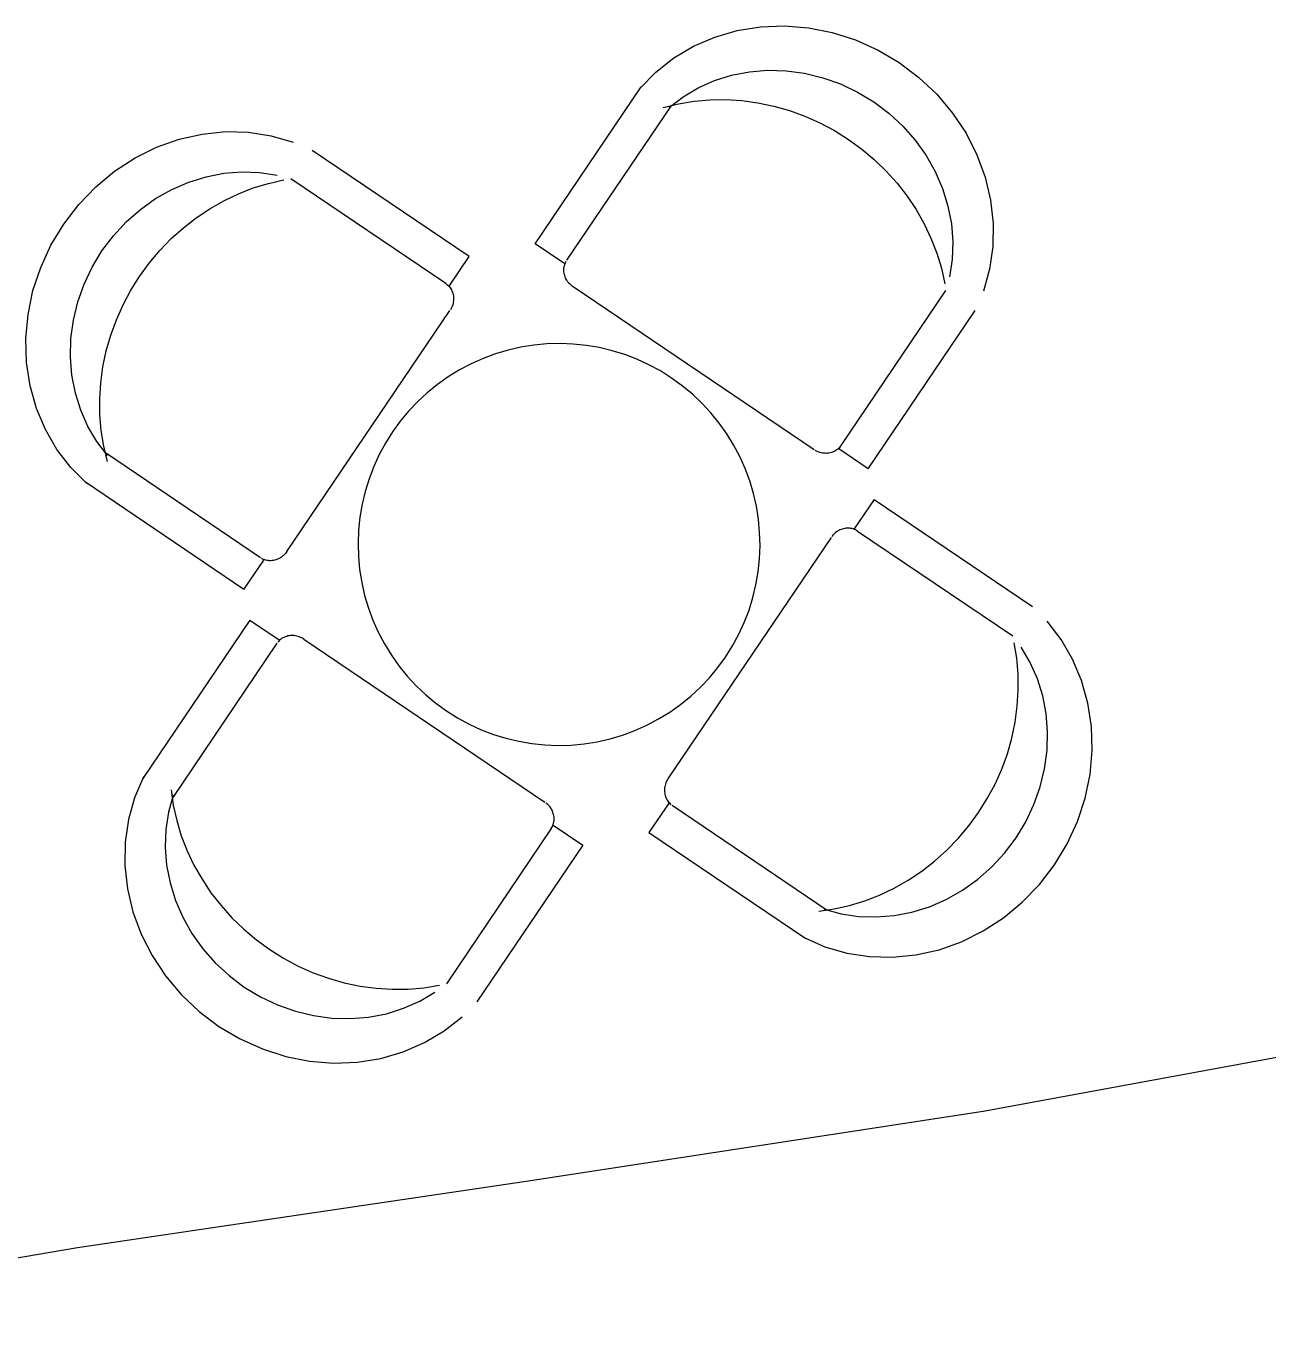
# Model space of a CAD drawing. Extents: x -81148 to 10972, y -53931 to 52487.
# Drawn here: x -25008 to -23154, y -28854 to -26920 of the extents above; entities that cross this region are included whole.
import ezdxf

# ---------------------------------------------------------------- set-up
doc = ezdxf.new("R2010")
doc.units = 0
doc.layers.get('0').update_dxf_attribs({"linetype": 'CONTINUOUS'})

msp = doc.modelspace()

# ---------------------------------------------------------------- linework, layer by layer
for p, q in [((-24011.7, -26950.2), (-23980, -26936.5)), ((-23980, -26936.5), (-23946.5, -26926.8)), ((-23946.5, -26926.8), (-23911.7, -26921.2)), ((-23911.7, -26921.2), (-23876, -26919.8)), ((-23876, -26919.8), (-23840.2, -26922.6)), ((-23840.2, -26922.6), (-23804.6, -26929.7)), ((-23804.6, -26929.7), (-23769.8, -26940.8)), ((-24041.1, -26967.7), (-24011.7, -26950.2)), ((-23769.8, -26940.8), (-23736.3, -26955.8)), ((-23736.3, -26955.8), (-23704.6, -26974.5)), ((-24067.8, -26988.7), (-24041.1, -26967.7)), ((-23704.6, -26974.5), (-23675.2, -26996.7)), ((-24091.5, -27012.9), (-24067.8, -26988.7)), ((-23980.4, -27001.4), (-23954.8, -26993.5)), ((-23954.8, -26993.5), (-23928.3, -26988.3)), ((-23928.3, -26988.3), (-23901.1, -26986.1)), ((-23901.1, -26986.1), (-23873.6, -26986.9)), ((-23873.6, -26986.9), (-23846.1, -26990.5)), ((-23846.1, -26990.5), (-23818.9, -26997.1)), ((-24248.1, -27245.1), (-24089.8, -27011)), ((-24027.3, -27025.5), (-24004.6, -27012.2)), ((-24004.6, -27012.2), (-23980.4, -27001.4)), ((-23818.9, -26997.1), (-23792.4, -27006.5)), ((-23792.4, -27006.5), (-23766.9, -27018.6)), ((-23675.2, -26996.7), (-23648.6, -27021.9)), ((-24048.1, -27041.4), (-24027.3, -27025.5)), ((-24034.1, -27035.9), (-24010.9, -27032.1)), ((-24010.9, -27032.1), (-23987.3, -27030.1)), ((-23987.3, -27030.1), (-23963.4, -27029.8)), ((-23963.4, -27029.8), (-23939.5, -27031.3)), ((-23939.5, -27031.3), (-23915.5, -27034.6)), ((-23766.9, -27018.6), (-23742.7, -27033.2)), ((-23742.7, -27033.2), (-23720.1, -27050.2)), ((-23648.6, -27021.9), (-23625, -27049.9)), ((-24200.8, -27269.7), (-24044.2, -27038.1)), ((-24056.9, -27041.4), (-24034.1, -27035.9)), ((-23915.5, -27034.6), (-23891.8, -27039.5)), ((-23891.8, -27039.5), (-23868.4, -27046.2)), ((-23868.4, -27046.2), (-23845.4, -27054.6)), ((-23720.1, -27050.2), (-23699.4, -27069.4)), ((-23625, -27049.9), (-23604.9, -27080.1)), ((-23845.4, -27054.6), (-23823, -27064.6)), ((-23823, -27064.6), (-23801.4, -27076.1)), ((-23699.4, -27069.4), (-23680.8, -27090.5)), ((-24813.2, -27100.9), (-24779.6, -27088.9)), ((-24779.6, -27088.9), (-24745.2, -27081.2)), ((-24745.2, -27081.2), (-24710.5, -27077.7)), ((-24710.5, -27077.7), (-24676, -27078.6)), ((-24676, -27078.6), (-24642.1, -27083.9)), ((-24642.1, -27083.9), (-24609.5, -27093.4)), ((-23801.4, -27076.1), (-23780.5, -27089.2)), ((-23780.5, -27089.2), (-23760.7, -27103.6)), ((-23680.8, -27090.5), (-23664.6, -27113.2)), ((-23604.9, -27080.1), (-23588.6, -27112.2)), ((-24845.4, -27116.9), (-24813.2, -27100.9)), ((-24346.7, -27264.2), (-24580.9, -27105.9)), ((-23760.7, -27103.6), (-23741.9, -27119.5)), ((-24875.8, -27136.7), (-24845.4, -27116.9)), ((-23741.9, -27119.5), (-23724.3, -27136.5)), ((-23664.6, -27113.2), (-23650.9, -27137.4)), ((-23588.6, -27112.2), (-23576.3, -27145.7)), ((-24904, -27160), (-24875.8, -27136.7)), ((-24765.2, -27153.1), (-24739.2, -27145)), ((-24739.2, -27145), (-24712.6, -27139.9)), ((-24712.6, -27139.9), (-24685.9, -27137.8)), ((-24685.9, -27137.8), (-24659.4, -27138.7)), ((-24659.4, -27138.7), (-24633.4, -27142.7)), ((-24646.2, -27154.9), (-24623.2, -27149.8)), ((-24381.4, -27304.6), (-24613, -27148.1)), ((-23724.3, -27136.5), (-23707.9, -27154.7)), ((-23650.9, -27137.4), (-23640, -27162.7)), ((-23576.3, -27145.7), (-23568.2, -27180)), ((-24929.5, -27186.4), (-24904, -27160)), ((-24814.6, -27177.7), (-24790.5, -27164.1)), ((-24790.5, -27164.1), (-24765.2, -27153.1)), ((-24691.1, -27170.5), (-24668.9, -27161.8)), ((-24668.9, -27161.8), (-24646.2, -27154.9)), ((-23707.9, -27154.7), (-23693, -27173.9)), ((-23640, -27162.7), (-23631.9, -27188.7)), ((-24951.9, -27215.6), (-24929.5, -27186.4)), ((-24837.4, -27194), (-24814.6, -27177.7)), ((-24733.8, -27192.7), (-24712.8, -27180.8)), ((-24712.8, -27180.8), (-24691.1, -27170.5)), ((-23693, -27173.9), (-23679.5, -27194.1)), ((-23631.9, -27188.7), (-23626.8, -27215.2)), ((-23568.2, -27180), (-23564.3, -27214.7)), ((-24858.5, -27212.5), (-24837.4, -27194)), ((-24773.2, -27221.1), (-24753.9, -27206.2)), ((-24753.9, -27206.2), (-24733.8, -27192.7)), ((-23679.5, -27194.1), (-23667.6, -27215.1)), ((-24970.9, -27247.1), (-24951.9, -27215.6)), ((-24877.7, -27233.3), (-24858.5, -27212.5)), ((-24791.4, -27237.4), (-24773.2, -27221.1)), ((-23667.6, -27215.1), (-23657.3, -27236.8)), ((-23626.8, -27215.2), (-23624.6, -27241.9)), ((-23564.3, -27214.7), (-23564.9, -27249.3)), ((-24986.2, -27280.4), (-24970.9, -27247.1)), ((-24894.7, -27255.8), (-24877.7, -27233.3)), ((-24808.4, -27255), (-24791.4, -27237.4)), ((-24203.8, -27275.1), (-24248.1, -27245.1)), ((-23657.3, -27236.8), (-23648.7, -27259)), ((-23624.6, -27241.9), (-23625.6, -27268.4)), ((-24909.3, -27280), (-24894.7, -27255.8)), ((-24824.2, -27273.8), (-24808.4, -27255)), ((-24376.7, -27308.5), (-24346.7, -27264.2)), ((-23648.7, -27259), (-23641.8, -27281.7)), ((-23564.9, -27249.3), (-23569.8, -27283.2)), ((-24997.7, -27315.1), (-24986.2, -27280.4)), ((-24921.4, -27305.5), (-24909.3, -27280)), ((-24838.7, -27293.7), (-24824.2, -27273.8)), ((-24205.2, -27283.4), (-24205.1, -27281.6)), ((-24205.2, -27285.2), (-24205.2, -27283.4)), ((-24205.1, -27287.1), (-24205.2, -27285.2)), ((-24205.1, -27281.6), (-24204.8, -27279.7)), ((-24204.8, -27279.7), (-24204.4, -27278)), ((-24204.4, -27278), (-24204, -27276.2)), ((-24204, -27276.2), (-24203.3, -27274.5)), ((-24203.3, -27274.5), (-24202.6, -27272.9)), ((-24202.6, -27272.9), (-24201.8, -27271.3)), ((-23641.8, -27281.7), (-23636.6, -27304.7)), ((-23625.6, -27268.4), (-23629.5, -27294.5)), ((-23569.8, -27283.2), (-23579, -27316)), ((-24851.7, -27314.5), (-24838.7, -27293.7)), ((-24381.4, -27304.6), (-24380, -27305.7)), ((-24204.8, -27288.9), (-24205.1, -27287.1)), ((-24204.4, -27290.8), (-24204.8, -27288.9)), ((-24203.9, -27292.6), (-24204.4, -27290.8)), ((-24203.3, -27294.4), (-24203.9, -27292.6)), ((-24202.6, -27296.2), (-24203.3, -27294.4)), ((-24201.7, -27297.9), (-24202.6, -27296.2)), ((-24200.8, -27299.5), (-24201.7, -27297.9)), ((-24199.7, -27301.2), (-24200.8, -27299.5)), ((-24198.5, -27302.7), (-24199.7, -27301.2)), ((-24197.3, -27304.2), (-24198.5, -27302.7)), ((-24195.9, -27305.6), (-24197.3, -27304.2)), ((-25005, -27350.7), (-24997.7, -27315.1)), ((-24930.8, -27332), (-24921.4, -27305.5)), ((-24863.3, -27336.2), (-24851.7, -27314.5)), ((-24380, -27305.7), (-24378.6, -27306.9)), ((-24378.6, -27306.9), (-24377.3, -27308.1)), ((-24377.3, -27308.1), (-24376.1, -27309.5)), ((-24376.1, -27309.5), (-24375, -27310.9)), ((-24375, -27310.9), (-24374, -27312.4)), ((-24374, -27312.4), (-24373.1, -27314)), ((-24373.1, -27314), (-24372.3, -27315.7)), ((-24372.3, -27315.7), (-24371.6, -27317.4)), ((-24371.6, -27317.4), (-24371, -27319.2)), ((-24371, -27319.2), (-24370.6, -27321)), ((-24370.6, -27321), (-24370.2, -27322.8)), ((-24370.2, -27322.8), (-24370, -27324.7)), ((-24194.5, -27306.9), (-24195.9, -27305.6)), ((-24193, -27308.2), (-24194.5, -27306.9)), ((-24191.4, -27309.3), (-24193, -27308.2)), ((-23831.7, -27552.5), (-24191.4, -27309.3)), ((-23791.5, -27546.5), (-23634.9, -27314.9)), ((-24937.3, -27359.2), (-24930.8, -27332)), ((-24873.3, -27358.6), (-24863.3, -27336.2)), ((-24373.4, -27341.5), (-24374.4, -27343.2)), ((-24372.6, -27339.8), (-24373.4, -27341.5)), ((-24371.9, -27337.9), (-24372.6, -27339.8)), ((-24371.2, -27336.1), (-24371.9, -27337.9)), ((-24370.7, -27334.2), (-24371.2, -27336.1)), ((-24370.3, -27332.3), (-24370.7, -27334.2)), ((-24370.1, -27330.4), (-24370.3, -27332.3)), ((-24369.9, -27328.5), (-24370.1, -27330.4)), ((-24370, -27324.7), (-24369.9, -27326.6)), ((-24369.9, -27326.6), (-24369.9, -27328.5)), ((-25008.2, -27386.6), (-25005, -27350.7)), ((-24941, -27386.7), (-24937.3, -27359.2)), ((-24881.6, -27381.5), (-24873.3, -27358.6)), ((-24618.6, -27704.5), (-24375.4, -27344.9)), ((-23751, -27581.2), (-23591.1, -27344.5)), ((-24888.3, -27405), (-24881.6, -27381.5)), ((-25007.2, -27422.2), (-25008.2, -27386.6)), ((-24941.8, -27414.2), (-24941, -27386.7)), ((-24269.4, -27399.5), (-24288.6, -27403.8)), ((-24250, -27396.4), (-24269.4, -27399.5)), ((-24230.5, -27394.6), (-24250, -27396.4)), ((-24210.8, -27394), (-24230.5, -27394.6)), ((-24191.2, -27394.8), (-24210.8, -27394)), ((-24171.7, -27396.8), (-24191.2, -27394.8)), ((-24152.4, -27400.1), (-24171.7, -27396.8)), ((-24133.3, -27404.7), (-24152.4, -27400.1)), ((-24939.5, -27441.4), (-24941.8, -27414.2)), ((-24893.3, -27428.7), (-24888.3, -27405)), ((-24325.8, -27416.2), (-24343.7, -27424.2)), ((-24307.4, -27409.4), (-24325.8, -27416.2)), ((-24288.6, -27403.8), (-24307.4, -27409.4)), ((-24114.5, -27410.5), (-24133.3, -27404.7)), ((-24096.2, -27417.5), (-24114.5, -27410.5)), ((-24078.3, -27425.7), (-24096.2, -27417.5)), ((-25001.9, -27457.1), (-25007.2, -27422.2)), ((-24896.6, -27452.6), (-24893.3, -27428.7)), ((-24361.1, -27433.4), (-24377.8, -27443.7)), ((-24343.7, -27424.2), (-24361.1, -27433.4)), ((-24061.1, -27435), (-24078.3, -27425.7)), ((-24044.5, -27445.5), (-24061.1, -27435)), ((-24992.5, -27490.8), (-25001.9, -27457.1)), ((-24934.4, -27468), (-24939.5, -27441.4)), ((-24898.1, -27476.6), (-24896.6, -27452.6)), ((-24393.8, -27455), (-24409.1, -27467.4)), ((-24377.8, -27443.7), (-24393.8, -27455)), ((-24028.6, -27457), (-24044.5, -27445.5)), ((-24013.5, -27469.6), (-24028.6, -27457)), ((-24926.4, -27493.5), (-24934.4, -27468)), ((-24897.8, -27500.4), (-24898.1, -27476.6)), ((-24409.1, -27467.4), (-24423.5, -27480.7)), ((-23999.2, -27483), (-24013.5, -27469.6)), ((-24979.1, -27522.6), (-24992.5, -27490.8)), ((-24915.7, -27517.8), (-24926.4, -27493.5)), ((-24437, -27495), (-24449.5, -27510.1)), ((-24423.5, -27480.7), (-24437, -27495)), ((-23985.9, -27497.5), (-23999.2, -27483)), ((-23973.5, -27512.7), (-23985.9, -27497.5)), ((-24902.3, -27540.4), (-24915.7, -27517.8)), ((-24895.8, -27524), (-24897.8, -27500.4)), ((-24449.5, -27510.1), (-24461, -27526)), ((-23962.1, -27528.7), (-23973.5, -27512.7)), ((-24962, -27552.3), (-24979.1, -27522.6)), ((-24892, -27547.3), (-24895.8, -27524)), ((-24461, -27526), (-24471.5, -27542.6)), ((-23951.9, -27545.4), (-23962.1, -27528.7)), ((-24941.2, -27579.2), (-24962, -27552.3)), ((-24886.5, -27561.2), (-24902.3, -27540.4)), ((-24886.4, -27570), (-24892, -27547.3)), ((-24471.5, -27542.6), (-24480.8, -27559.9)), ((-23942.7, -27562.8), (-23951.9, -27545.4)), ((-23828.4, -27554.5), (-23830.1, -27553.5)), ((-23826.6, -27555.3), (-23828.4, -27554.5)), ((-23824.8, -27556), (-23826.6, -27555.3)), ((-23822.9, -27556.6), (-23824.8, -27556)), ((-23804.2, -27556.3), (-23806, -27556.9)), ((-23802.5, -27555.6), (-23804.2, -27556.3)), ((-23800.9, -27554.8), (-23802.5, -27555.6)), ((-23799.3, -27553.9), (-23800.9, -27554.8)), ((-23797.8, -27552.9), (-23799.3, -27553.9)), ((-23796.3, -27551.8), (-23797.8, -27552.9)), ((-23795, -27550.6), (-23796.3, -27551.8)), ((-23793.7, -27549.3), (-23795, -27550.6)), ((-23751, -27581.2), (-23794.9, -27551.5)), ((-23792.6, -27547.9), (-23793.7, -27549.3)), ((-23791.5, -27546.5), (-23792.6, -27547.9)), ((-24658.1, -27714), (-24889.7, -27557.4)), ((-24480.8, -27559.9), (-24489, -27577.7)), ((-23934.7, -27580.7), (-23942.7, -27562.8)), ((-23821.1, -27557.1), (-23822.9, -27556.6)), ((-23819.2, -27557.5), (-23821.1, -27557.1)), ((-23817.3, -27557.8), (-23819.2, -27557.5)), ((-23815.3, -27557.9), (-23817.3, -27557.8)), ((-23813.4, -27558), (-23815.3, -27557.9)), ((-23811.5, -27557.9), (-23813.4, -27558)), ((-23809.7, -27557.7), (-23811.5, -27557.9)), ((-23807.8, -27557.3), (-23809.7, -27557.7)), ((-23806, -27556.9), (-23807.8, -27557.3)), ((-24917.3, -27603.1), (-24941.2, -27579.2)), ((-24489, -27577.7), (-24496, -27596)), ((-23927.9, -27599.1), (-23934.7, -27580.7)), ((-24682.8, -27761.2), (-24919.4, -27601.2)), ((-24496, -27596), (-24501.8, -27614.8)), ((-23922.3, -27618), (-23927.9, -27599.1)), ((-24501.8, -27614.8), (-24506.4, -27633.9)), ((-23917.9, -27637.1), (-23922.3, -27618)), ((-23742.2, -27626.8), (-23771.9, -27670.7)), ((-23742.2, -27626.8), (-23505.6, -27786.8)), ((-24506.4, -27633.9), (-24509.7, -27653.2)), ((-23914.8, -27656.5), (-23917.9, -27637.1)), ((-24509.7, -27653.2), (-24511.7, -27672.8)), ((-23913, -27676), (-23914.8, -27656.5)), ((-23793.2, -27672.3), (-23795, -27673.2)), ((-23791.5, -27671.6), (-23793.2, -27672.3)), ((-23789.7, -27671), (-23791.5, -27671.6)), ((-23787.9, -27670.5), (-23789.7, -27671)), ((-23786, -27670.1), (-23787.9, -27670.5)), ((-23784.2, -27669.8), (-23786, -27670.1)), ((-23782.3, -27669.7), (-23784.2, -27669.8)), ((-23780.5, -27669.7), (-23782.3, -27669.7)), ((-23778.6, -27669.8), (-23780.5, -27669.7)), ((-23776.8, -27670.1), (-23778.6, -27669.8)), ((-23775, -27670.4), (-23776.8, -27670.1)), ((-23773.3, -27670.9), (-23775, -27670.4)), ((-23771.6, -27671.6), (-23773.3, -27670.9)), ((-23769.9, -27672.3), (-23771.6, -27671.6)), ((-23768.4, -27673.1), (-23769.9, -27672.3)), ((-24511.7, -27672.8), (-24512.5, -27692.4)), ((-23806.4, -27683.5), (-24049.5, -28043.1)), ((-23912.5, -27695.7), (-23913, -27676)), ((-23804, -27680.4), (-23805.3, -27681.9)), ((-23802.7, -27679), (-23804, -27680.4)), ((-23801.3, -27677.6), (-23802.7, -27679)), ((-23799.8, -27676.4), (-23801.3, -27677.6)), ((-23798.3, -27675.2), (-23799.8, -27676.4)), ((-23796.6, -27674.1), (-23798.3, -27675.2)), ((-23795, -27673.2), (-23796.6, -27674.1)), ((-23766.8, -27674.1), (-23768.4, -27673.1)), ((-23766.8, -27674.1), (-23535.2, -27830.7)), ((-24623.7, -27710.4), (-24625.2, -27711.7)), ((-24622.3, -27709.1), (-24623.7, -27710.4)), ((-24620.9, -27707.6), (-24622.3, -27709.1)), ((-24619.7, -27706.1), (-24620.9, -27707.6)), ((-24618.6, -27704.5), (-24619.7, -27706.1)), ((-24512.5, -27692.4), (-24511.9, -27712)), ((-23913.2, -27715.3), (-23912.5, -27695.7)), ((-24682.8, -27761.2), (-24653.1, -27717.4)), ((-24655, -27715.8), (-24656.6, -27714.9)), ((-24653.4, -27716.5), (-24655, -27715.8)), ((-24651.7, -27717.1), (-24653.4, -27716.5)), ((-24649.9, -27717.6), (-24651.7, -27717.1)), ((-24648.1, -27718), (-24649.9, -27717.6)), ((-24646.3, -27718.2), (-24648.1, -27718)), ((-24644.5, -27718.3), (-24646.3, -27718.2)), ((-24642.6, -27718.3), (-24644.5, -27718.3)), ((-24640.8, -27718.2), (-24642.6, -27718.3)), ((-24638.9, -27718), (-24640.8, -27718.2)), ((-24637.1, -27717.6), (-24638.9, -27718)), ((-24635.3, -27717.1), (-24637.1, -27717.6)), ((-24633.5, -27716.5), (-24635.3, -27717.1)), ((-24631.7, -27715.7), (-24633.5, -27716.5)), ((-24630, -27714.9), (-24631.7, -27715.7)), ((-24628.3, -27713.9), (-24630, -27714.9)), ((-24626.7, -27712.9), (-24628.3, -27713.9)), ((-24625.2, -27711.7), (-24626.7, -27712.9)), ((-24511.9, -27712), (-24510.1, -27731.6)), ((-23915.3, -27734.8), (-23913.2, -27715.3)), ((-24510.1, -27731.6), (-24507, -27750.9)), ((-23918.6, -27754.2), (-23915.3, -27734.8)), ((-24507, -27750.9), (-24502.7, -27770.1)), ((-23923.1, -27773.2), (-23918.6, -27754.2)), ((-24502.7, -27770.1), (-24497.1, -27788.9)), ((-23928.9, -27792), (-23923.1, -27773.2)), ((-24673.9, -27806.9), (-24833.9, -28043.5)), ((-24673.9, -27806.9), (-24630.1, -27836.5)), ((-24497.1, -27788.9), (-24490.3, -27807.3)), ((-24490.3, -27807.3), (-24482.3, -27825.2)), ((-23935.9, -27810.3), (-23928.9, -27792)), ((-24482.3, -27825.2), (-24473.1, -27842.6)), ((-23944.1, -27828.2), (-23935.9, -27810.3)), ((-23463, -27835.8), (-23483.7, -27808.8)), ((-24633.5, -27841.6), (-24790.1, -28073.2)), ((-24631.3, -27838.7), (-24632.4, -27840.1)), ((-24630, -27837.5), (-24631.3, -27838.7)), ((-24628.6, -27836.2), (-24630, -27837.5)), ((-24627.2, -27835.1), (-24628.6, -27836.2)), ((-24625.7, -27834.1), (-24627.2, -27835.1)), ((-24624.1, -27833.2), (-24625.7, -27834.1)), ((-24622.4, -27832.4), (-24624.1, -27833.2)), ((-24620.7, -27831.7), (-24622.4, -27832.4)), ((-24619, -27831.2), (-24620.7, -27831.7)), ((-24617.2, -27830.7), (-24619, -27831.2)), ((-24615.3, -27830.4), (-24617.2, -27830.7)), ((-24613.4, -27830.2), (-24615.3, -27830.4)), ((-24611.5, -27830.1), (-24613.4, -27830.2)), ((-24609.6, -27830.1), (-24611.5, -27830.1)), ((-24607.7, -27830.2), (-24609.6, -27830.1)), ((-24605.8, -27830.5), (-24607.7, -27830.2)), ((-24603.9, -27830.9), (-24605.8, -27830.5)), ((-24602, -27831.4), (-24603.9, -27830.9)), ((-24600.2, -27832), (-24602, -27831.4)), ((-24598.4, -27832.8), (-24600.2, -27832)), ((-24596.6, -27833.6), (-24598.4, -27832.8)), ((-24594.9, -27834.5), (-24596.6, -27833.6)), ((-24593.2, -27835.6), (-24594.9, -27834.5)), ((-24593.2, -27835.6), (-24233.6, -28078.7)), ((-24473.1, -27842.6), (-24462.8, -27859.3)), ((-23964, -27862.1), (-23953.5, -27845.4)), ((-23953.5, -27845.4), (-23944.1, -27828.2)), ((-23529.2, -27864), (-23533, -27840.8)), ((-23445.8, -27865.4), (-23463, -27835.8)), ((-24462.8, -27859.3), (-24451.5, -27875.4)), ((-23975.5, -27877.9), (-23964, -27862.1)), ((-23527.2, -27887.6), (-23529.2, -27864)), ((-23509.3, -27870.3), (-23522.6, -27847.6)), ((-23432.4, -27897.3), (-23445.8, -27865.4)), ((-24451.5, -27875.4), (-24439.1, -27890.6)), ((-23988, -27893.1), (-23975.5, -27877.9)), ((-23498.5, -27894.5), (-23509.3, -27870.3)), ((-24439.1, -27890.6), (-24425.8, -27905)), ((-24001.5, -27907.3), (-23988, -27893.1)), ((-23526.9, -27911.5), (-23527.2, -27887.6)), ((-23490.5, -27920.1), (-23498.5, -27894.5)), ((-23423, -27930.9), (-23432.4, -27897.3)), ((-24425.8, -27905), (-24411.5, -27918.5)), ((-24411.5, -27918.5), (-24396.4, -27931)), ((-24031.2, -27933), (-24015.9, -27920.6)), ((-24015.9, -27920.6), (-24001.5, -27907.3)), ((-23528.4, -27935.4), (-23526.9, -27911.5)), ((-23485.4, -27946.6), (-23490.5, -27920.1)), ((-24396.4, -27931), (-24380.5, -27942.6)), ((-24380.5, -27942.6), (-24363.9, -27953)), ((-24047.2, -27944.4), (-24031.2, -27933)), ((-23531.6, -27959.4), (-23528.4, -27935.4)), ((-23417.8, -27965.8), (-23423, -27930.9)), ((-24363.9, -27953), (-24346.6, -27962.4)), ((-24346.6, -27962.4), (-24328.8, -27970.6)), ((-24081.3, -27963.8), (-24063.9, -27954.6)), ((-24063.9, -27954.6), (-24047.2, -27944.4)), ((-23536.6, -27983.1), (-23531.6, -27959.4)), ((-23483.2, -27973.8), (-23485.4, -27946.6)), ((-24328.8, -27970.6), (-24310.5, -27977.6)), ((-24310.5, -27977.6), (-24291.7, -27983.4)), ((-24136.4, -27984.2), (-24117.6, -27978.6)), ((-24117.6, -27978.6), (-24099.2, -27971.8)), ((-24099.2, -27971.8), (-24081.3, -27963.8)), ((-23484, -28001.3), (-23483.2, -27973.8)), ((-23416.7, -28001.5), (-23417.8, -27965.8)), ((-24291.7, -27983.4), (-24272.6, -27987.9)), ((-24272.6, -27987.9), (-24253.3, -27991.2)), ((-24253.3, -27991.2), (-24233.7, -27993.3)), ((-24233.7, -27993.3), (-24214.1, -27994)), ((-24214.1, -27994), (-24194.5, -27993.5)), ((-24194.5, -27993.5), (-24174.9, -27991.7)), ((-24174.9, -27991.7), (-24155.6, -27988.6)), ((-24155.6, -27988.6), (-24136.4, -27984.2)), ((-23543.3, -28006.5), (-23536.6, -27983.1)), ((-23551.7, -28029.5), (-23543.3, -28006.5)), ((-23487.6, -28028.8), (-23484, -28001.3)), ((-23419.9, -28037.4), (-23416.7, -28001.5)), ((-23561.7, -28051.9), (-23551.7, -28029.5)), ((-23494.2, -28056), (-23487.6, -28028.8)), ((-23427.3, -28072.9), (-23419.9, -28037.4)), ((-24832.6, -28041), (-24846, -28072.1)), ((-24054.9, -28057.6), (-24055, -28059.6)), ((-24054.6, -28055.7), (-24054.9, -28057.6)), ((-24054.2, -28053.8), (-24054.6, -28055.7)), ((-24053.7, -28052), (-24054.2, -28053.8)), ((-24053.1, -28050.1), (-24053.7, -28052)), ((-24052.4, -28048.3), (-24053.1, -28050.1)), ((-24051.5, -28046.5), (-24052.4, -28048.3)), ((-24050.6, -28044.8), (-24051.5, -28046.5)), ((-24049.5, -28043.1), (-24050.6, -28044.8)), ((-23573.2, -28073.5), (-23561.7, -28051.9)), ((-23503.6, -28082.5), (-23494.2, -28056)), ((-24846, -28072.1), (-24855.2, -28104.8)), ((-24788.5, -28068.4), (-24795.4, -28093.6)), ((-24791.7, -28060.2), (-24788.3, -28083.4)), ((-24055, -28059.6), (-24055.1, -28061.5)), ((-24055.1, -28061.5), (-24055, -28063.4)), ((-24055, -28063.4), (-24054.8, -28065.2)), ((-24054.8, -28065.2), (-24054.4, -28067.1)), ((-24054.4, -28067.1), (-24054, -28068.9)), ((-24054, -28068.9), (-24053.4, -28070.7)), ((-24053.4, -28070.7), (-24052.7, -28072.4)), ((-24052.7, -28072.4), (-24051.9, -28074)), ((-24051.9, -28074), (-24051, -28075.6)), ((-24051, -28075.6), (-24050, -28077.1)), ((-24050, -28077.1), (-24048.9, -28078.6)), ((-24048.9, -28078.6), (-24047.7, -28079.9)), ((-23586.3, -28094.4), (-23573.2, -28073.5)), ((-23438.7, -28107.6), (-23427.3, -28072.9)), ((-24795.4, -28093.6), (-24799.4, -28119.6)), ((-24788.3, -28083.4), (-24783.2, -28106.4)), ((-24230.5, -28081.1), (-24232, -28079.9)), ((-24229, -28082.4), (-24230.5, -28081.1)), ((-24227.7, -28083.8), (-24229, -28082.4)), ((-24226.4, -28085.3), (-24227.7, -28083.8)), ((-24225.3, -28086.9), (-24226.4, -28085.3)), ((-24224.2, -28088.5), (-24225.3, -28086.9)), ((-24223.2, -28090.2), (-24224.2, -28088.5)), ((-24222.4, -28091.9), (-24223.2, -28090.2)), ((-24221.7, -28093.7), (-24222.4, -28091.9)), ((-24221, -28095.5), (-24221.7, -28093.7)), ((-24220.5, -28097.3), (-24221, -28095.5)), ((-24220.2, -28099.1), (-24220.5, -28097.3)), ((-24048.3, -28079.6), (-24078.2, -28123.9)), ((-24047.7, -28079.9), (-24046.4, -28081.2)), ((-24046.4, -28081.2), (-24045, -28082.3)), ((-24043.6, -28083.4), (-23812, -28240)), ((-23600.7, -28114.2), (-23586.3, -28094.4)), ((-23515.7, -28108), (-23503.6, -28082.5)), ((-24855.2, -28104.8), (-24860.1, -28138.7)), ((-24783.2, -28106.4), (-24776.3, -28129)), ((-24224.2, -28118.3), (-24223.2, -28116.8)), ((-24223.2, -28116.8), (-24222.4, -28115.2)), ((-24222.4, -28115.2), (-24221.6, -28113.5)), ((-24221.6, -28113.5), (-24221, -28111.8)), ((-24221.2, -28113), (-24176.9, -28142.9)), ((-24221, -28111.8), (-24220.5, -28110.1)), ((-24220.5, -28110.1), (-24220.1, -28108.3)), ((-24219.9, -28101), (-24220.2, -28099.1)), ((-24220.1, -28108.3), (-24219.9, -28106.5)), ((-24219.8, -28102.8), (-24219.9, -28101)), ((-24219.9, -28106.5), (-24219.8, -28104.7)), ((-24219.8, -28104.7), (-24219.8, -28102.8)), ((-23616.5, -28133), (-23600.7, -28114.2)), ((-23530.3, -28132.2), (-23515.7, -28108)), ((-23454.1, -28141), (-23438.7, -28107.6)), ((-24799.4, -28119.6), (-24800.3, -28146.1)), ((-24776.3, -28129), (-24767.7, -28151.3)), ((-24224.2, -28118.3), (-24380.7, -28349.9)), ((-24078.2, -28123.9), (-23844.1, -28282.2)), ((-23633.6, -28150.6), (-23616.5, -28133)), ((-23547.3, -28154.8), (-23530.3, -28132.2)), ((-24860.1, -28138.7), (-24860.6, -28173.3)), ((-24800.3, -28146.1), (-24798.2, -28172.8)), ((-24767.7, -28151.3), (-24757.4, -28173)), ((-24176.9, -28142.9), (-24335.2, -28377.1)), ((-23651.8, -28166.9), (-23633.6, -28150.6)), ((-23566.5, -28175.5), (-23547.3, -28154.8)), ((-23473.1, -28172.5), (-23454.1, -28141)), ((-24860.6, -28173.3), (-24856.8, -28208)), ((-24798.2, -28172.8), (-24793.1, -28199.3)), ((-24757.4, -28173), (-24745.4, -28193.9)), ((-23671, -28181.9), (-23651.8, -28166.9)), ((-23495.5, -28201.6), (-23473.1, -28172.5)), ((-24745.4, -28193.9), (-24732, -28214.1)), ((-23691.2, -28195.4), (-23671, -28181.9)), ((-23610.3, -28210.3), (-23587.6, -28194.1)), ((-23587.6, -28194.1), (-23566.5, -28175.5)), ((-24856.8, -28208), (-24848.7, -28242.4)), ((-24793.1, -28199.3), (-24785, -28225.4)), ((-23733.9, -28217.6), (-23712.2, -28207.3)), ((-23712.2, -28207.3), (-23691.2, -28195.4)), ((-23634.5, -28224), (-23610.3, -28210.3)), ((-23521, -28228.1), (-23495.5, -28201.6)), ((-24785, -28225.4), (-24774, -28250.7)), ((-24732, -28214.1), (-24717, -28233.3)), ((-23801.7, -28238.3), (-23778.8, -28233.1)), ((-23778.8, -28233.1), (-23756.1, -28226.2)), ((-23756.1, -28226.2), (-23733.9, -28217.6)), ((-23659.7, -28234.9), (-23634.5, -28224)), ((-23549.1, -28251.3), (-23521, -28228.1)), ((-24848.7, -28242.4), (-24836.4, -28275.9)), ((-24774, -28250.7), (-24760.4, -28274.8)), ((-24717, -28233.3), (-24700.7, -28251.5)), ((-24700.7, -28251.5), (-24683.1, -28268.6)), ((-23824.9, -28241.6), (-23801.7, -28238.3)), ((-23816.7, -28238.4), (-23791.5, -28245.4)), ((-23791.5, -28245.4), (-23765.5, -28249.3)), ((-23765.5, -28249.3), (-23739, -28250.2)), ((-23739, -28250.2), (-23712.3, -28248.1)), ((-23712.3, -28248.1), (-23685.8, -28243)), ((-23685.8, -28243), (-23659.7, -28234.9)), ((-23579.6, -28271.1), (-23549.1, -28251.3)), ((-24683.1, -28268.6), (-24664.3, -28284.4)), ((-23611.8, -28287.1), (-23579.6, -28271.1)), ((-24836.4, -28275.9), (-24820, -28307.9)), ((-24760.4, -28274.8), (-24744.2, -28297.6)), ((-24664.3, -28284.4), (-24644.4, -28298.9)), ((-23846.4, -28281), (-23815.5, -28294.6)), ((-23645.3, -28299.1), (-23611.8, -28287.1)), ((-24820, -28307.9), (-24799.9, -28338.2)), ((-24744.2, -28297.6), (-24725.6, -28318.7)), ((-24644.4, -28298.9), (-24623.6, -28311.9)), ((-23815.5, -28294.6), (-23782.8, -28304.2)), ((-23782.8, -28304.2), (-23749, -28309.4)), ((-23749, -28309.4), (-23714.5, -28310.3)), ((-23714.5, -28310.3), (-23679.7, -28306.9)), ((-23679.7, -28306.9), (-23645.3, -28299.1)), ((-24725.6, -28318.7), (-24704.9, -28337.8)), ((-24623.6, -28311.9), (-24601.9, -28323.5)), ((-24601.9, -28323.5), (-24579.6, -28333.4)), ((-24799.9, -28338.2), (-24776.4, -28366.1)), ((-24704.9, -28337.8), (-24682.3, -28354.8)), ((-24579.6, -28333.4), (-24556.6, -28341.8)), ((-24556.6, -28341.8), (-24533.2, -28348.5)), ((-24533.2, -28348.5), (-24509.4, -28353.5)), ((-24776.4, -28366.1), (-24749.7, -28391.4)), ((-24682.3, -28354.8), (-24658.1, -28369.5)), ((-24509.4, -28353.5), (-24485.5, -28356.7)), ((-24485.5, -28356.7), (-24461.6, -28358.2)), ((-24461.6, -28358.2), (-24437.7, -28358)), ((-24437.7, -28358), (-24414.1, -28355.9)), ((-24420.3, -28375.9), (-24397.7, -28362.5)), ((-24414.1, -28355.9), (-24390.8, -28352.1)), ((-24658.1, -28369.5), (-24632.6, -28381.6)), ((-24632.6, -28381.6), (-24606.1, -28390.9)), ((-24470.1, -28394.6), (-24444.6, -28386.6)), ((-24444.6, -28386.6), (-24420.3, -28375.9)), ((-24749.7, -28391.4), (-24720.3, -28413.5)), ((-24606.1, -28390.9), (-24578.9, -28397.5)), ((-24578.9, -28397.5), (-24551.4, -28401.2)), ((-24551.4, -28401.2), (-24523.9, -28401.9)), ((-24523.9, -28401.9), (-24496.7, -28399.7)), ((-24496.7, -28399.7), (-24470.1, -28394.6)), ((-24383.8, -28420.3), (-24357.1, -28399.3)), ((-24720.3, -28413.5), (-24688.7, -28432.2)), ((-24413.3, -28437.8), (-24383.8, -28420.3)), ((-22895.6, -28415.2), (-23579.2, -28540.6)), ((-24688.7, -28432.2), (-24655.2, -28447.3)), ((-24445, -28451.5), (-24413.3, -28437.8)), ((-24655.2, -28447.3), (-24620.4, -28458.4)), ((-24620.4, -28458.4), (-24584.8, -28465.4)), ((-24513.3, -28466.9), (-24478.5, -28461.3)), ((-24478.5, -28461.3), (-24445, -28451.5)), ((-24584.8, -28465.4), (-24548.9, -28468.3)), ((-24548.9, -28468.3), (-24513.3, -28466.9)), ((-23579.2, -28540.6), (-24261.4, -28645.1)), ((-24261.4, -28645.1), (-24931.3, -28744.3)), ((-24931.3, -28744.3), (-25578, -28853.6))]:
    msp.add_line(p, q)

doc.saveas('drawing.dxf')
